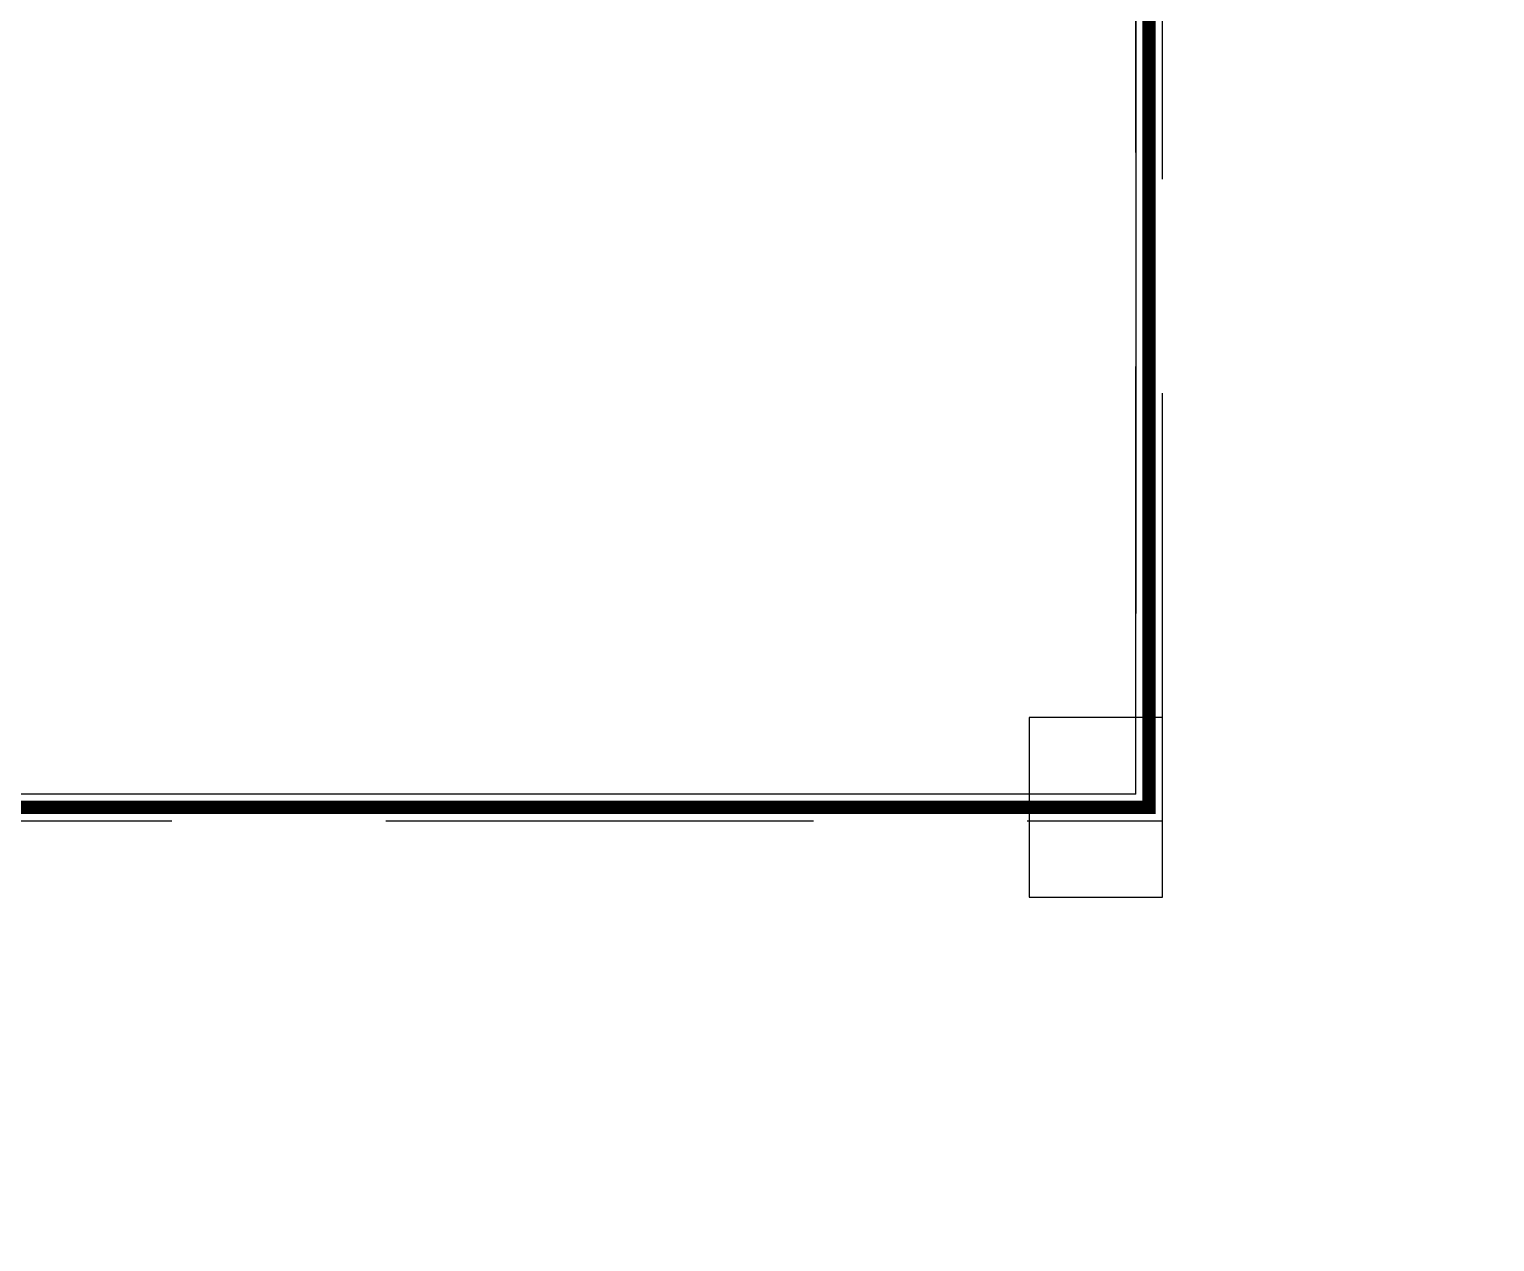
# Model space of a CAD drawing. Header units: feet. Extents: x 1421395 to 1426379, y -945253 to -943919.
# Drawn here: x 1425275.2 to 1425703.5, y -944631.8 to -944277.4 of the extents above; entities that cross this region are included whole.
import ezdxf

# ---------------------------------------------------------------- set-up
doc = ezdxf.new("R2010")
doc.units = ezdxf.units.FT
doc.linetypes.add('Xref Typical$0$HIDDEN', pattern=[0.375, 0.25, -0.125])
doc.linetypes.add('Xref Typical$0$HIDDEN2', pattern=[0.1875, 0.125, -0.0625])
doc.layers.add('E--concrete-2', color=4, linetype='Continuous')
doc.layers.add('Xref Typical$0$F--Blockwall', color=3, linetype='Continuous')
doc.layers.add('pline', color=210, linetype='Continuous', lineweight=5)

msp = doc.modelspace()

# ---------------------------------------------------------------- linework, layer by layer
at = {"layer": 'E--concrete-2', "extrusion": (-6.243094600333632e-13, 1.259231009146559e-06, 0.9999999999992072), "elevation": -1.146822272338548}
msp.add_lwpolyline([(1425567.448178509, -944531.1470959601), (1425606.367097303, -944531.1470959601), (1425606.367097303, -944478.6065555892), (1425567.448178509, -944478.6065555892)], close=True, dxfattribs=at)
at = {"layer": 'pline', "color": 82, "linetype": 'Continuous', "extrusion": (-7.30951687574749e-16, 1.259231088949545e-06, 0.9999999999992072), "const_width": 3.891891879323523}
for points, elevation in [([(1425602.478171803, -944504.8766147719), (1425602.478171801, -944137.1072279036), (1425602.472228889, -944137.1072279036), (1425602.472228873, -944010.6065554519), (1425602.472228777, -944002.8227716932), (1425602.47222896, -943971.6947109919), (1425509.070021607, -943971.6947109957), (1425509.066823781, -944100.1200616889), (1425363.120878305, -944100.1200616806), (1425363.120878281, -943971.6804837111), (1425147.120921661, -943971.6726543527), (1425147.120878999, -943940.5524967352), (1425170.472272936, -943932.7687129771), (1425170.467183453, -943924.9849149977), (1425084.861575089, -943924.9938347061), (1425083.26670255, -943924.9915849945), (1424002.518612649, -943924.9915849563), (1424000.971785104, -943924.9849271138), (1423913.391044859, -943924.9849271138), (1423913.391044863, -943932.7687322312), (1423936.742396139, -943940.552501769), (1423936.742396588, -943979.471424956), (1423874.478238021, -943979.4714329845), (1423812.205047703, -943979.4714394106), (1423812.205047586, -943940.5525074315), (1423835.556398862, -943932.7687378937), (1423835.556398862, -943924.9849399143), (1423446.367091968, -943924.9916820974), (1423446.367091968, -944615.7957385716), (1423874.478178375, -944615.7957380654), (1425187.985792403, -944615.7957380668), (1425187.985792403, -944504.8766147719), (1425602.478171803, -944504.87661477)], -1.128953732511853), ([(1425187.985792403, -944592.4443897196), (1425187.985792403, -944983.5795252835), (1425022.580338212, -944983.579525284), (1425022.580410573, -945030.2821983825), (1425018.688446338, -945030.2822234556), (1425018.691530748, -945102.2822229845), (1426326.364121242, -945102.2822229738), (1426326.367205204, -944838.6069724121), (1426371.123958465, -944838.6069724121), (1426371.123959458, -944421.2012146907), (1426347.851062443, -944421.2011196814), (1426347.776719863, -944308.3362551806), (1426371.120982873, -944308.3362551806), (1426371.120982873, -944253.8497734953), (1426326.372177935, -944253.8497734888), (1426326.372177935, -943971.687615432), (1425602.47222888, -943971.687617561), (1425602.478171803, -944504.87661477), (1425187.985792403, -944504.8766147719), (1425187.985792403, -944592.4443897196)], -1.128953734624215)]:
    msp.add_lwpolyline(points, dxfattribs=dict(at, elevation=elevation))
at = {"layer": 'Xref Typical$0$F--Blockwall', "color": 2, "linetype": 'Xref Typical$0$HIDDEN', "ltscale": 500, "extrusion": (-7.30951687574749e-16, 1.259231088949545e-06, 0.9999999999992072)}
for p, q in [((1425598.580337009, -944500.9849266447, 0.04252354079815165), (1425598.580337009, -943979.4714020486, 0.04186683747162406)), ((1425606.364120768, -944508.7687104032, 0.0425333421688236), (1425606.364120768, -943979.4714019881, 0.04186683747285197)), ((1425598.580337009, -944500.9849266447, 0.04252354012677201), (1425184.093900532, -944500.9849266447, 0.04252354080061929)), ((1425191.87768429, -944508.7687104032, 0.04253334236297687), (1425606.364120768, -944508.7687104032, 0.04253334168800568))]:
    msp.add_line(p, q, dxfattribs=at)
at = {"layer": 'Xref Typical$0$F--Blockwall', "color": 2, "linetype": 'Xref Typical$0$HIDDEN2', "ltscale": 1500, "extrusion": (-7.30951687574749e-16, 1.259231088949545e-06, 0.9999999999992072), "elevation": -1.146821464377024}
msp.add_lwpolyline([(1425598.586279924, -943979.4714013147), (1425598.586279924, -944500.9849259504), (1425184.099796268, -944500.9849259504), (1425184.098444414, -944611.9038464283), (1423878.365526365, -944611.9038464287), (1423878.366878219, -943987.2694221702), (1423944.529147902, -943987.2694220175), (1423944.529147902, -943932.7829095256), (1425139.339953746, -943932.7686968506), (1425139.339953746, -943979.4714013077), (1425271.667362061, -943979.4714013077), (1425271.667362061, -944028.1200145405), (1425355.339953052, -944028.1200497841), (1425355.339953048, -944107.9038454295), (1425450.691304098, -944107.9038454309), (1425516.857061733, -944107.8962593839), (1425516.85706174, -944018.3903345903), (1425575.180727696, -944018.3903345927), (1425575.231952108, -943979.4714013147)], close=True, dxfattribs=at)

doc.saveas('drawing.dxf')
